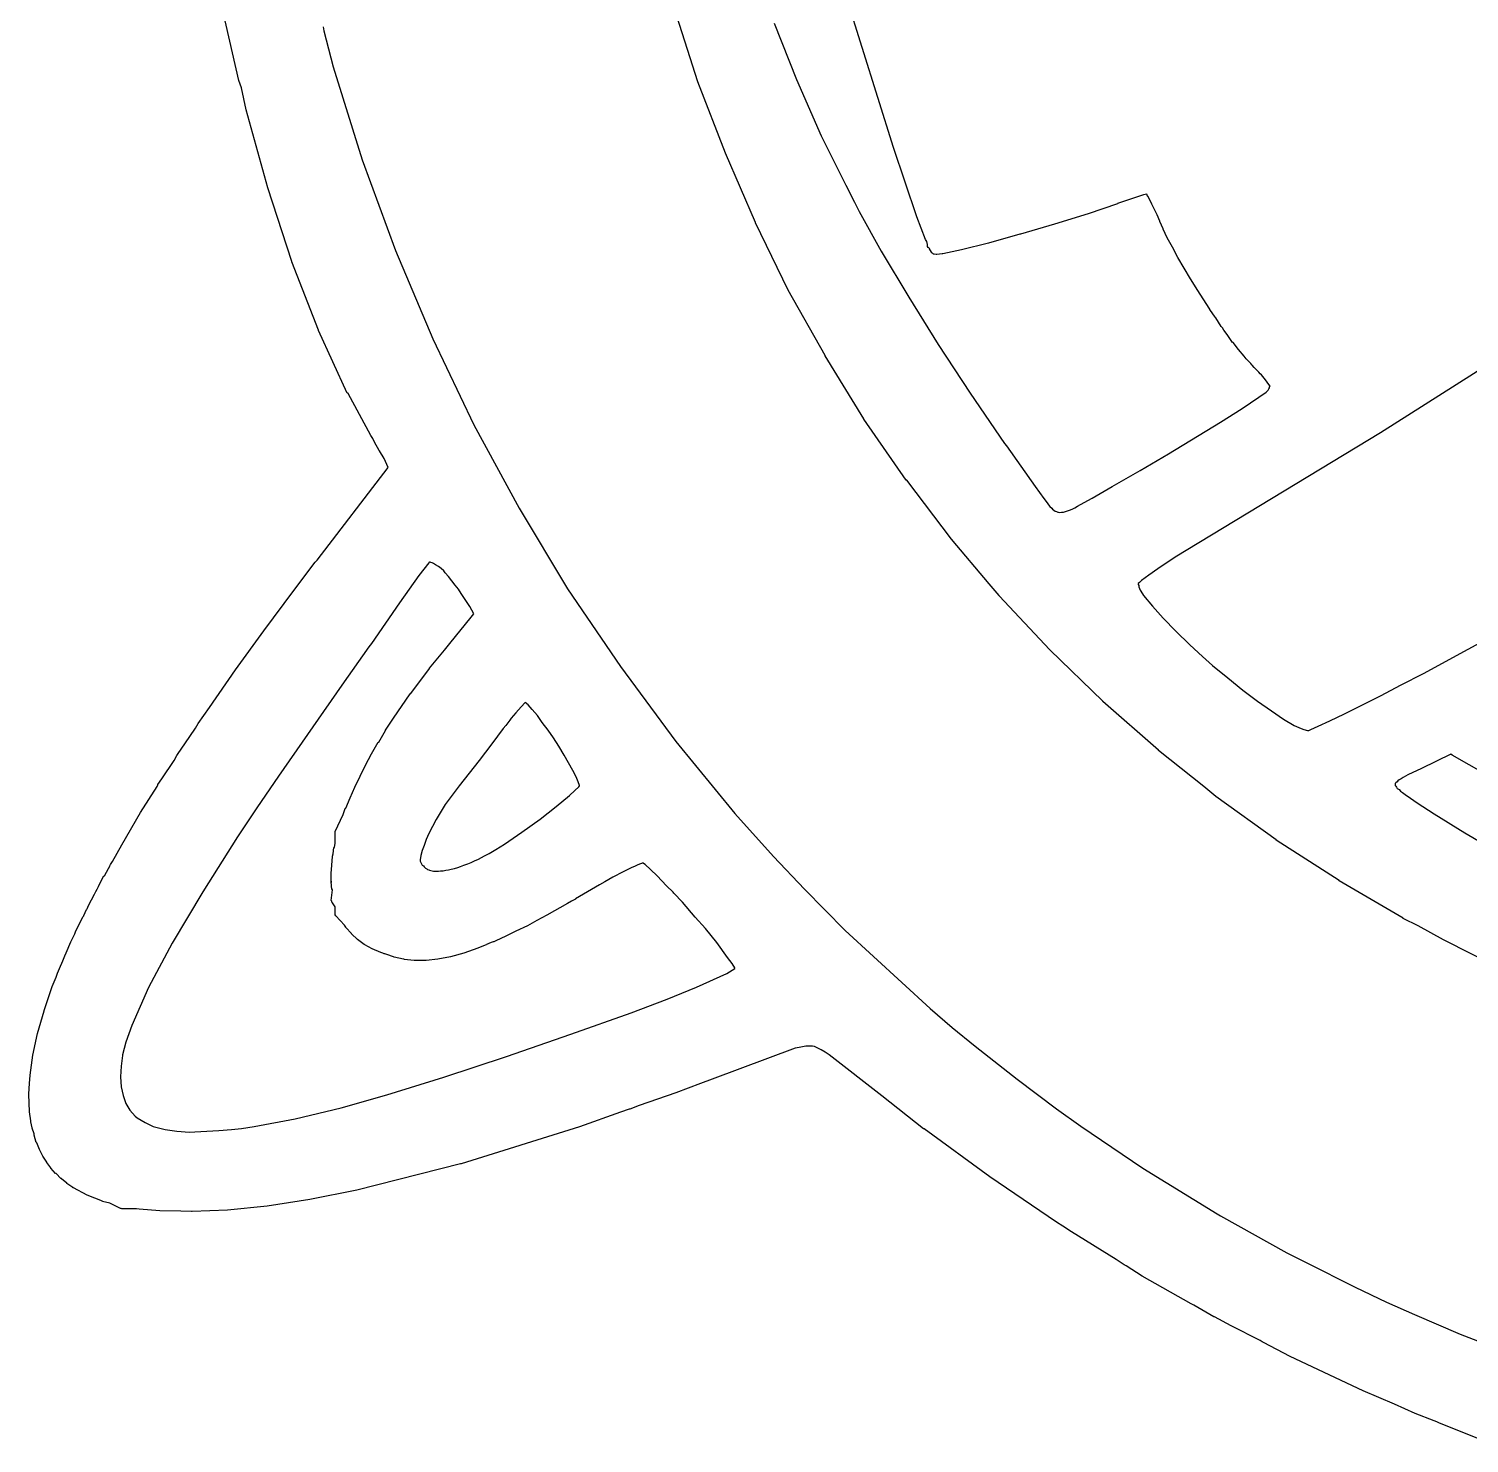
# Model space of a CAD drawing. Extents: x 85.1 to 152.3, y -110.2 to -37.
# Drawn here: x 123.989 to 126.142, y -76.401 to -74.289 of the extents above; entities that cross this region are included whole.
import ezdxf

# ---------------------------------------------------------------- set-up
doc = ezdxf.new("R2010")
doc.units = 0
doc.layers.add('BLACK', color=7, linetype='CONTINUOUS')

msp = doc.modelspace()

# ---------------------------------------------------------------- linework, layer by layer
at = {"layer": 'BLACK', "linetype": 'CONTINUOUS'}
for p, q in [((124.303, -74.3656), (124.265, -74.1999)), ((125.281, -74.4659), (125.197, -74.1974)), ((124.989, -74.3677), (124.954, -74.2587)), ((125.103, -74.2801), (125.136, -74.3643)), ((124.429, -74.2858), (124.43, -74.2914)), ((124.43, -74.2914), (124.444, -74.3455)), ((124.444, -74.3455), (124.487, -74.4845)), ((124.303, -74.3657), (124.303, -74.3656)), ((124.303, -74.3659), (124.303, -74.3657)), ((124.307, -74.3768), (124.303, -74.3659)), ((124.989, -74.3678), (124.989, -74.3677)), ((124.989, -74.3679), (124.989, -74.3678)), ((125.03, -74.4742), (124.989, -74.3679)), ((125.136, -74.3643), (125.173, -74.4486)), ((124.314, -74.4094), (124.307, -74.3768)), ((124.314, -74.4095), (124.314, -74.4094)), ((124.314, -74.4096), (124.314, -74.4095)), ((124.346, -74.5261), (124.314, -74.4096)), ((125.173, -74.4486), (125.21, -74.5223)), ((125.03, -74.4743), (125.03, -74.4742)), ((125.03, -74.4744), (125.03, -74.4743)), ((125.075, -74.578), (125.03, -74.4744)), ((125.281, -74.466), (125.281, -74.4659)), ((125.316, -74.5693), (125.281, -74.466)), ((125.281, -74.466), (125.281, -74.466)), ((124.487, -74.4845), (124.537, -74.62)), ((124.346, -74.5262), (124.346, -74.5261)), ((124.346, -74.5263), (124.346, -74.5262)), ((124.382, -74.6362), (124.346, -74.5263)), ((125.21, -74.5223), (125.223, -74.5478)), ((125.646, -74.5394), (125.637, -74.5424)), ((125.655, -74.5368), (125.646, -74.5394)), ((125.66, -74.5357), (125.655, -74.5368)), ((125.661, -74.5386), (125.66, -74.5357)), ((125.662, -74.539), (125.661, -74.5386)), ((125.667, -74.5506), (125.662, -74.539)), ((125.223, -74.5478), (125.23, -74.5613)), ((125.23, -74.5613), (125.263, -74.6209)), ((125.616, -74.5499), (125.572, -74.5648)), ((125.637, -74.5424), (125.616, -74.5498)), ((125.616, -74.5498), (125.616, -74.5498)), ((125.616, -74.5498), (125.616, -74.5499)), ((125.675, -74.5667), (125.667, -74.5506)), ((125.667, -74.5506), (125.667, -74.5506)), ((125.075, -74.5781), (125.075, -74.578)), ((125.075, -74.5782), (125.075, -74.5781)), ((125.124, -74.6789), (125.075, -74.5782)), ((125.316, -74.5694), (125.316, -74.5693)), ((125.316, -74.5695), (125.316, -74.5694)), ((125.329, -74.6031), (125.316, -74.5695)), ((125.522, -74.5804), (125.471, -74.5954)), ((125.572, -74.5648), (125.522, -74.5804)), ((125.522, -74.5804), (125.522, -74.5804)), ((125.522, -74.5804), (125.522, -74.5804)), ((125.572, -74.5648), (125.572, -74.5648)), ((125.572, -74.5648), (125.572, -74.5648)), ((125.679, -74.576), (125.675, -74.5667)), ((125.679, -74.5761), (125.679, -74.576)), ((125.679, -74.5762), (125.679, -74.5761)), ((125.684, -74.5876), (125.679, -74.5762)), ((125.329, -74.6032), (125.329, -74.6031)), ((125.329, -74.6034), (125.329, -74.6032)), ((125.331, -74.6065), (125.329, -74.6034)), ((125.47, -74.5954), (125.423, -74.6087)), ((125.471, -74.5954), (125.47, -74.5954)), ((125.47, -74.5954), (125.47, -74.5954)), ((125.684, -74.5877), (125.684, -74.5876)), ((125.69, -74.6006), (125.684, -74.5877)), ((125.684, -74.5877), (125.684, -74.5877)), ((125.69, -74.6007), (125.69, -74.6006)), ((125.698, -74.6148), (125.69, -74.6007)), ((125.69, -74.6007), (125.69, -74.6007)), ((124.537, -74.62), (124.593, -74.7519)), ((125.263, -74.6209), (125.304, -74.6897)), ((125.332, -74.611), (125.331, -74.6065)), ((125.332, -74.6125), (125.332, -74.611)), ((125.332, -74.6132), (125.332, -74.6125)), ((125.332, -74.614), (125.332, -74.6132)), ((125.333, -74.6154), (125.332, -74.614)), ((125.334, -74.616), (125.333, -74.6154)), ((125.335, -74.6168), (125.334, -74.616)), ((125.335, -74.6172), (125.335, -74.6168)), ((125.338, -74.6221), (125.335, -74.6172)), ((125.338, -74.6222), (125.338, -74.6221)), ((125.338, -74.6223), (125.338, -74.6222)), ((125.338, -74.6228), (125.338, -74.6223)), ((125.338, -74.6229), (125.338, -74.6228)), ((125.339, -74.6232), (125.338, -74.6229)), ((125.339, -74.6236), (125.339, -74.6232)), ((125.34, -74.6243), (125.339, -74.6236)), ((125.341, -74.6251), (125.34, -74.6243)), ((125.342, -74.6253), (125.341, -74.6251)), ((125.341, -74.6251), (125.341, -74.6251)), ((125.345, -74.6259), (125.342, -74.6253)), ((125.346, -74.6257), (125.345, -74.6259)), ((125.354, -74.6249), (125.346, -74.6259)), ((125.346, -74.6259), (125.346, -74.6257)), ((125.355, -74.6248), (125.354, -74.6249)), ((125.383, -74.6189), (125.355, -74.6249)), ((125.355, -74.6249), (125.355, -74.6248)), ((125.423, -74.6087), (125.383, -74.6189)), ((125.383, -74.6189), (125.383, -74.6189)), ((125.383, -74.6189), (125.383, -74.6189)), ((125.423, -74.6087), (125.423, -74.6087)), ((125.423, -74.6087), (125.423, -74.6087)), ((125.698, -74.6149), (125.698, -74.6148)), ((125.706, -74.63), (125.698, -74.6149)), ((125.698, -74.6149), (125.698, -74.6149)), ((124.382, -74.6363), (124.382, -74.6362)), ((124.382, -74.6365), (124.382, -74.6363)), ((124.422, -74.7389), (124.382, -74.6365)), ((125.706, -74.6301), (125.706, -74.63)), ((125.706, -74.63), (125.706, -74.63)), ((125.725, -74.6621), (125.706, -74.6301)), ((125.725, -74.6622), (125.725, -74.6621)), ((125.725, -74.6621), (125.725, -74.6621)), ((125.731, -74.6715), (125.725, -74.6622)), ((125.124, -74.679), (125.124, -74.6789)), ((125.124, -74.6791), (125.124, -74.679)), ((125.179, -74.7767), (125.124, -74.6791)), ((125.304, -74.6897), (125.348, -74.7603)), ((125.735, -74.6781), (125.731, -74.6715)), ((125.735, -74.6782), (125.735, -74.6781)), ((125.735, -74.6781), (125.735, -74.6781)), ((125.754, -74.7076), (125.735, -74.6782)), ((125.754, -74.7077), (125.754, -74.7076)), ((125.754, -74.7076), (125.754, -74.7076)), ((125.762, -74.7194), (125.754, -74.7077)), ((125.763, -74.7205), (125.762, -74.7194)), ((125.771, -74.7333), (125.763, -74.7205)), ((125.763, -74.7205), (125.763, -74.7205)), ((125.763, -74.7205), (125.763, -74.7205)), ((125.772, -74.7342), (125.771, -74.7333)), ((125.771, -74.7333), (125.771, -74.7333)), ((125.771, -74.7333), (125.771, -74.7333)), ((125.773, -74.7355), (125.772, -74.7342)), ((124.422, -74.739), (124.422, -74.7389)), ((124.422, -74.7391), (124.422, -74.739)), ((124.465, -74.833), (124.422, -74.7391)), ((124.593, -74.7519), (124.654, -74.8803)), ((125.775, -74.7387), (125.773, -74.7355)), ((125.773, -74.7355), (125.773, -74.7355)), ((125.773, -74.7355), (125.773, -74.7355)), ((125.78, -74.7455), (125.775, -74.7387)), ((125.788, -74.757), (125.78, -74.7455)), ((125.78, -74.7455), (125.78, -74.7455)), ((125.78, -74.7455), (125.78, -74.7455)), ((125.179, -74.7768), (125.179, -74.7767)), ((125.179, -74.7769), (125.179, -74.7768)), ((125.237, -74.8714), (125.179, -74.7769)), ((125.348, -74.7603), (125.396, -74.833)), ((125.789, -74.757), (125.788, -74.757)), ((125.789, -74.7571), (125.789, -74.757)), ((125.797, -74.7678), (125.789, -74.7571)), ((125.805, -74.7777), (125.797, -74.7678)), ((125.797, -74.7678), (125.797, -74.7678)), ((125.797, -74.7678), (125.797, -74.7678)), ((125.805, -74.7778), (125.805, -74.7777)), ((125.805, -74.7777), (125.805, -74.7777)), ((125.808, -74.7815), (125.805, -74.7778)), ((126.202, -74.7696), (126.009, -74.8921)), ((125.808, -74.7817), (125.808, -74.7815)), ((125.808, -74.7815), (125.808, -74.7815)), ((125.808, -74.7815), (125.808, -74.7815)), ((125.813, -74.7867), (125.808, -74.7817)), ((125.808, -74.7817), (125.808, -74.7817)), ((125.808, -74.7817), (125.808, -74.7817)), ((125.813, -74.7868), (125.813, -74.7867)), ((125.813, -74.7867), (125.813, -74.7867)), ((125.815, -74.7888), (125.813, -74.7868)), ((125.815, -74.7898), (125.815, -74.7888)), ((125.816, -74.7898), (125.815, -74.7898)), ((125.816, -74.7899), (125.816, -74.7898)), ((125.816, -74.7898), (125.816, -74.7898)), ((125.817, -74.7911), (125.816, -74.7899)), ((125.82, -74.7947), (125.817, -74.7911)), ((125.82, -74.7948), (125.82, -74.7947)), ((125.827, -74.8016), (125.82, -74.7948)), ((125.82, -74.7948), (125.82, -74.7948)), ((125.827, -74.8017), (125.827, -74.8016)), ((125.829, -74.8038), (125.827, -74.8017)), ((125.827, -74.8017), (125.827, -74.8017)), ((125.831, -74.8054), (125.829, -74.8038)), ((125.837, -74.8132), (125.831, -74.8054)), ((125.831, -74.8054), (125.831, -74.8054)), ((125.842, -74.8198), (125.837, -74.8132)), ((125.844, -74.8224), (125.842, -74.8198)), ((124.466, -74.8331), (124.465, -74.833)), ((124.466, -74.8333), (124.466, -74.8331)), ((124.5, -74.8961), (124.466, -74.8333)), ((125.396, -74.833), (125.447, -74.9081)), ((125.802, -74.8558), (125.827, -74.8391)), ((125.827, -74.8391), (125.838, -74.8313)), ((125.838, -74.8313), (125.839, -74.8303)), ((125.839, -74.8303), (125.841, -74.8283)), ((125.841, -74.8283), (125.842, -74.8265)), ((125.842, -74.8265), (125.843, -74.8249)), ((125.843, -74.8235), (125.844, -74.8224)), ((125.843, -74.8249), (125.843, -74.8235)), ((125.77, -74.8762), (125.802, -74.8558)), ((124.654, -74.8803), (124.722, -75.0047)), ((125.237, -74.8715), (125.237, -74.8714)), ((125.237, -74.8716), (125.237, -74.8715)), ((125.3, -74.9628), (125.237, -74.8716)), ((125.692, -74.9237), (125.77, -74.8762)), ((124.503, -74.9008), (124.5, -74.8961)), ((124.503, -74.9009), (124.503, -74.9008)), ((124.503, -74.9008), (124.503, -74.9008)), ((124.508, -74.9104), (124.503, -74.9009)), ((126.009, -74.8922), (125.702, -75.078)), ((126.009, -74.8921), (126.009, -74.8921)), ((126.009, -74.8921), (126.009, -74.8922)), ((124.512, -74.9177), (124.508, -74.9104)), ((124.512, -74.9178), (124.512, -74.9177)), ((124.512, -74.9177), (124.512, -74.9177)), ((124.513, -74.9192), (124.512, -74.9178)), ((124.52, -74.9304), (124.513, -74.9192)), ((125.447, -74.9081), (125.447, -74.9081)), ((125.447, -74.9081), (125.45, -74.9117)), ((125.45, -74.9117), (125.493, -74.9725)), ((125.65, -74.9485), (125.692, -74.9237)), ((124.42, -75.0825), (124.526, -74.9438)), ((124.526, -74.9438), (124.52, -74.9304)), ((125.608, -74.9724), (125.65, -74.9485)), ((125.301, -74.9629), (125.3, -74.9628)), ((125.301, -74.963), (125.301, -74.9629)), ((125.368, -75.0509), (125.301, -74.963)), ((125.493, -74.9725), (125.493, -74.9725)), ((125.493, -74.9725), (125.506, -74.9901)), ((125.506, -74.9901), (125.511, -74.9969)), ((125.566, -74.9963), (125.578, -74.9896)), ((125.578, -74.9896), (125.608, -74.9724)), ((125.578, -74.9896), (125.578, -74.9896)), ((124.722, -75.0047), (124.794, -75.1251)), ((125.511, -74.9969), (125.513, -74.9998)), ((125.513, -74.9998), (125.515, -75.0023)), ((125.515, -75.0023), (125.518, -75.0045)), ((125.518, -75.0045), (125.519, -75.0064)), ((125.519, -75.0064), (125.521, -75.0079)), ((125.521, -75.0079), (125.523, -75.009)), ((125.523, -75.009), (125.525, -75.0099)), ((125.525, -75.0099), (125.527, -75.0105)), ((125.527, -75.0105), (125.528, -75.0109)), ((125.528, -75.0109), (125.53, -75.0111)), ((125.53, -75.0111), (125.532, -75.0109)), ((125.532, -75.0109), (125.535, -75.0106)), ((125.535, -75.0106), (125.538, -75.0099)), ((125.538, -75.0099), (125.541, -75.0089)), ((125.541, -75.0089), (125.544, -75.0076)), ((125.544, -75.0076), (125.548, -75.006)), ((125.548, -75.006), (125.552, -75.004)), ((125.552, -75.004), (125.556, -75.0018)), ((125.556, -75.0018), (125.566, -74.9963)), ((125.368, -75.051), (125.368, -75.0509)), ((125.368, -75.0509), (125.368, -75.0509)), ((125.424, -75.1178), (125.368, -75.051)), ((125.702, -75.078), (125.7, -75.0795)), ((125.702, -75.078), (125.702, -75.078)), ((125.702, -75.078), (125.702, -75.078)), ((124.385, -75.1276), (124.417, -75.0856)), ((124.417, -75.0856), (124.42, -75.0826)), ((124.42, -75.0826), (124.42, -75.0825)), ((124.42, -75.0825), (124.42, -75.0825)), ((124.587, -75.0863), (124.572, -75.1053)), ((124.588, -75.0857), (124.587, -75.0858)), ((124.587, -75.0858), (124.587, -75.086)), ((124.587, -75.086), (124.587, -75.0863)), ((124.588, -75.0856), (124.588, -75.0857)), ((124.589, -75.0856), (124.588, -75.0856)), ((124.59, -75.0858), (124.589, -75.0856)), ((124.589, -75.0856), (124.589, -75.0856)), ((124.592, -75.0862), (124.59, -75.0858)), ((124.594, -75.0874), (124.592, -75.0862)), ((124.597, -75.0892), (124.594, -75.0874)), ((124.601, -75.0917), (124.597, -75.0892)), ((124.605, -75.0948), (124.601, -75.0917)), ((124.609, -75.0984), (124.605, -75.0948)), ((124.61, -75.0999), (124.609, -75.0984)), ((124.611, -75.1012), (124.61, -75.0999)), ((125.676, -75.0951), (125.663, -75.1048)), ((125.693, -75.0839), (125.676, -75.0951)), ((125.7, -75.0795), (125.693, -75.0839)), ((125.693, -75.0839), (125.693, -75.0839)), ((124.572, -75.1053), (124.543, -75.1461)), ((124.616, -75.1069), (124.611, -75.1012)), ((124.621, -75.1131), (124.616, -75.1069)), ((124.626, -75.1195), (124.621, -75.1131)), ((124.631, -75.1259), (124.626, -75.1195)), ((125.439, -75.1353), (125.424, -75.1178)), ((125.424, -75.1178), (125.424, -75.1178)), ((125.649, -75.1158), (125.647, -75.117)), ((125.647, -75.117), (125.647, -75.1186)), ((125.647, -75.1186), (125.648, -75.1204)), ((125.648, -75.1204), (125.648, -75.1224)), ((125.652, -75.1127), (125.649, -75.1158)), ((125.663, -75.1048), (125.652, -75.1127)), ((126.14, -75.2154), (126.332, -75.1104)), ((124.34, -75.1879), (124.385, -75.1277)), ((124.385, -75.1277), (124.385, -75.1276)), ((124.385, -75.1277), (124.385, -75.1277)), ((124.635, -75.1321), (124.631, -75.1259)), ((124.639, -75.1379), (124.635, -75.1321)), ((124.648, -75.1518), (124.639, -75.1379)), ((124.794, -75.1251), (124.873, -75.2414)), ((125.439, -75.1354), (125.439, -75.1353)), ((125.439, -75.1355), (125.439, -75.1354)), ((125.515, -75.2162), (125.439, -75.1355)), ((125.648, -75.1224), (125.649, -75.1246)), ((125.649, -75.1246), (125.65, -75.127)), ((125.65, -75.127), (125.651, -75.1288)), ((125.651, -75.1288), (125.655, -75.1354)), ((125.655, -75.1354), (125.668, -75.1511)), ((124.543, -75.1461), (124.501, -75.2067)), ((124.654, -75.1625), (124.648, -75.1518)), ((124.65, -75.1675), (124.654, -75.1625)), ((125.668, -75.1511), (125.684, -75.1689)), ((124.618, -75.2068), (124.65, -75.1675)), ((125.684, -75.1689), (125.703, -75.1883)), ((124.298, -75.2462), (124.34, -75.188)), ((124.34, -75.188), (124.34, -75.1879)), ((124.34, -75.1879), (124.34, -75.1879)), ((124.501, -75.2067), (124.497, -75.212)), ((124.61, -75.2167), (124.618, -75.2068)), ((124.618, -75.2068), (124.618, -75.2068)), ((124.618, -75.2068), (124.618, -75.2068)), ((125.703, -75.1883), (125.724, -75.2087)), ((124.497, -75.212), (124.457, -75.269)), ((124.497, -75.212), (124.497, -75.212)), ((124.497, -75.212), (124.497, -75.212)), ((124.588, -75.2438), (124.61, -75.2167)), ((125.515, -75.2163), (125.515, -75.2162)), ((125.515, -75.2162), (125.515, -75.2162)), ((125.594, -75.2932), (125.515, -75.2163)), ((125.724, -75.2087), (125.743, -75.2265)), ((125.743, -75.2265), (125.758, -75.2395)), ((126.073, -75.2515), (126.14, -75.2154)), ((124.259, -75.3025), (124.298, -75.2463)), ((124.298, -75.2463), (124.298, -75.2462)), ((124.298, -75.2462), (124.298, -75.2462)), ((124.56, -75.2817), (124.588, -75.244)), ((124.588, -75.2439), (124.588, -75.2438)), ((124.588, -75.244), (124.588, -75.2439)), ((124.873, -75.2414), (124.956, -75.3533)), ((125.758, -75.2395), (125.781, -75.2584)), ((124.457, -75.269), (124.362, -75.4051)), ((125.781, -75.2584), (125.803, -75.2764)), ((126.009, -75.2848), (126.04, -75.2687)), ((126.04, -75.2687), (126.073, -75.2515)), ((126.04, -75.2687), (126.04, -75.2687)), ((126.073, -75.2515), (126.073, -75.2515)), ((124.534, -75.3185), (124.559, -75.2819)), ((124.559, -75.2818), (124.56, -75.2817)), ((124.559, -75.2819), (124.559, -75.2818)), ((125.594, -75.2933), (125.594, -75.2932)), ((125.594, -75.2934), (125.594, -75.2933)), ((125.677, -75.3664), (125.594, -75.2934)), ((125.803, -75.2764), (125.825, -75.293)), ((125.825, -75.293), (125.846, -75.3077)), ((125.98, -75.2994), (126.009, -75.2848)), ((126.009, -75.2848), (126.009, -75.2848)), ((124.242, -75.3264), (124.259, -75.3026)), ((124.259, -75.3026), (124.259, -75.3025)), ((124.259, -75.3025), (124.259, -75.3025)), ((124.717, -75.3103), (124.71, -75.3184)), ((124.725, -75.3013), (124.717, -75.3103)), ((124.731, -75.2948), (124.725, -75.3013)), ((124.735, -75.2984), (124.731, -75.2948)), ((124.741, -75.3054), (124.735, -75.2984)), ((124.749, -75.3144), (124.741, -75.3054)), ((124.756, -75.3247), (124.749, -75.3144)), ((125.846, -75.3077), (125.864, -75.3199)), ((125.933, -75.3226), (125.955, -75.3121)), ((125.955, -75.3121), (125.98, -75.2994)), ((124.222, -75.3568), (124.238, -75.3334)), ((124.238, -75.3334), (124.24, -75.3297)), ((124.24, -75.3297), (124.242, -75.3264)), ((124.24, -75.3297), (124.24, -75.3297)), ((124.24, -75.3297), (124.24, -75.3297)), ((124.512, -75.3542), (124.522, -75.3366)), ((124.522, -75.3365), (124.534, -75.3186)), ((124.522, -75.3366), (124.522, -75.3365)), ((124.522, -75.3366), (124.522, -75.3366)), ((124.534, -75.3186), (124.534, -75.3185)), ((124.534, -75.3186), (124.534, -75.3186)), ((124.698, -75.3337), (124.681, -75.3569)), ((124.702, -75.3292), (124.698, -75.3337)), ((124.698, -75.3337), (124.698, -75.3337)), ((124.698, -75.3337), (124.698, -75.3337)), ((124.708, -75.3213), (124.702, -75.3292)), ((124.71, -75.3184), (124.708, -75.3213)), ((124.708, -75.3213), (124.708, -75.3213)), ((124.708, -75.3213), (124.708, -75.3213)), ((124.765, -75.3361), (124.756, -75.3247)), ((124.773, -75.348), (124.765, -75.3361)), ((125.864, -75.3199), (125.88, -75.3292)), ((125.88, -75.3292), (125.887, -75.3326)), ((125.887, -75.3326), (125.893, -75.335)), ((125.893, -75.335), (125.898, -75.3364)), ((125.898, -75.3364), (125.9, -75.3367)), ((125.9, -75.3367), (125.901, -75.3368)), ((125.901, -75.3368), (125.902, -75.3366)), ((125.902, -75.3366), (125.905, -75.3354)), ((125.905, -75.3354), (125.916, -75.3305)), ((125.916, -75.3305), (125.933, -75.3226)), ((124.212, -75.3714), (124.222, -75.3569)), ((124.222, -75.3569), (124.222, -75.3568)), ((124.222, -75.3568), (124.222, -75.3568)), ((124.501, -75.3715), (124.511, -75.3543)), ((124.511, -75.3543), (124.512, -75.3542)), ((124.512, -75.3542), (124.512, -75.3542)), ((124.681, -75.3569), (124.662, -75.3816)), ((124.681, -75.3569), (124.681, -75.3569)), ((124.681, -75.3569), (124.681, -75.3569)), ((124.781, -75.3603), (124.773, -75.348)), ((124.956, -75.3533), (125.044, -75.4609)), ((124.206, -75.3818), (124.21, -75.3744)), ((124.21, -75.3744), (124.212, -75.3714)), ((124.21, -75.3744), (124.21, -75.3744)), ((124.21, -75.3744), (124.21, -75.3744)), ((124.492, -75.3885), (124.501, -75.3716)), ((124.501, -75.3716), (124.501, -75.3715)), ((124.501, -75.3716), (124.501, -75.3716)), ((124.789, -75.3735), (124.781, -75.3603)), ((124.802, -75.3965), (124.789, -75.3735)), ((125.677, -75.3665), (125.677, -75.3664)), ((125.677, -75.3664), (125.677, -75.3664)), ((125.745, -75.4206), (125.677, -75.3665)), ((126.114, -75.372), (126.07, -75.3936)), ((126.116, -75.3735), (126.114, -75.372)), ((126.224, -75.4352), (126.116, -75.3735)), ((124.188, -75.4091), (124.206, -75.3818)), ((124.484, -75.4052), (124.492, -75.3886)), ((124.492, -75.3886), (124.492, -75.3885)), ((124.492, -75.3886), (124.492, -75.3886)), ((124.662, -75.3816), (124.632, -75.4196)), ((124.662, -75.3816), (124.662, -75.3816)), ((124.807, -75.406), (124.802, -75.3965)), ((126.07, -75.3936), (126.05, -75.403)), ((126.07, -75.3936), (126.07, -75.3936)), ((124.156, -75.4594), (124.181, -75.4205)), ((124.181, -75.4205), (124.182, -75.4178)), ((124.182, -75.4175), (124.188, -75.4092)), ((124.182, -75.4177), (124.182, -75.4175)), ((124.182, -75.4178), (124.182, -75.4177)), ((124.182, -75.4177), (124.182, -75.4177)), ((124.182, -75.4178), (124.182, -75.4178)), ((124.188, -75.4092), (124.188, -75.4091)), ((124.188, -75.4092), (124.188, -75.4092)), ((124.362, -75.4051), (124.33, -75.4524)), ((124.362, -75.4051), (124.362, -75.4051)), ((124.469, -75.4375), (124.476, -75.4216)), ((124.476, -75.4215), (124.484, -75.4053)), ((124.476, -75.4216), (124.476, -75.4215)), ((124.476, -75.4216), (124.476, -75.4216)), ((124.484, -75.4053), (124.484, -75.4052)), ((124.484, -75.4053), (124.484, -75.4053)), ((124.632, -75.4196), (124.611, -75.4473)), ((124.805, -75.4267), (124.811, -75.4208)), ((124.81, -75.4137), (124.807, -75.406)), ((124.812, -75.419), (124.81, -75.4137)), ((124.811, -75.4208), (124.812, -75.4194)), ((124.812, -75.4194), (124.812, -75.419)), ((125.763, -75.4355), (125.745, -75.4206)), ((126.032, -75.4149), (126.031, -75.4161)), ((126.031, -75.4161), (126.031, -75.417)), ((126.031, -75.417), (126.031, -75.4178)), ((126.031, -75.4178), (126.031, -75.4183)), ((126.031, -75.4183), (126.031, -75.4188)), ((126.031, -75.4188), (126.032, -75.42)), ((126.034, -75.4136), (126.032, -75.4149)), ((126.032, -75.42), (126.033, -75.4215)), ((126.033, -75.4215), (126.034, -75.4233)), ((126.035, -75.4121), (126.034, -75.4136)), ((126.034, -75.4233), (126.037, -75.4252)), ((126.037, -75.4105), (126.035, -75.4121)), ((126.04, -75.4088), (126.037, -75.4105)), ((126.043, -75.407), (126.04, -75.4088)), ((126.05, -75.403), (126.043, -75.4068)), ((126.043, -75.4068), (126.043, -75.407)), ((126.043, -75.407), (126.043, -75.407)), ((124.463, -75.453), (124.469, -75.4376)), ((124.469, -75.4376), (124.469, -75.4375)), ((124.469, -75.4375), (124.469, -75.4375)), ((124.777, -75.4505), (124.797, -75.4337)), ((124.797, -75.4337), (124.805, -75.4267)), ((125.763, -75.4356), (125.763, -75.4355)), ((125.763, -75.4355), (125.763, -75.4355)), ((125.853, -75.5004), (125.763, -75.4356)), ((126.037, -75.4252), (126.039, -75.4274)), ((126.039, -75.4274), (126.042, -75.4297)), ((126.042, -75.4297), (126.046, -75.4323)), ((126.046, -75.4323), (126.054, -75.438)), ((126.054, -75.438), (126.064, -75.4447)), ((126.064, -75.4447), (126.089, -75.4613)), ((124.128, -75.5077), (124.156, -75.4595)), ((124.156, -75.4595), (124.156, -75.4594)), ((124.156, -75.4595), (124.156, -75.4595)), ((124.33, -75.4524), (124.301, -75.4958)), ((124.447, -75.4875), (124.459, -75.4623)), ((124.459, -75.4623), (124.462, -75.4532)), ((124.462, -75.4532), (124.463, -75.4531)), ((124.463, -75.4531), (124.463, -75.453)), ((124.611, -75.4473), (124.598, -75.4699)), ((124.753, -75.4694), (124.777, -75.4505)), ((125.044, -75.4609), (125.102, -75.5252)), ((126.089, -75.4613), (126.135, -75.4898)), ((124.447, -75.4884), (124.447, -75.4875)), ((124.598, -75.4699), (124.587, -75.4905)), ((124.726, -75.4886), (124.753, -75.4694)), ((124.114, -75.5324), (124.128, -75.5078)), ((124.128, -75.5078), (124.128, -75.5077)), ((124.128, -75.5078), (124.128, -75.5078)), ((124.301, -75.4958), (124.249, -75.5778)), ((124.446, -75.5113), (124.447, -75.5056)), ((124.447, -75.4893), (124.447, -75.4884)), ((124.447, -75.5056), (124.447, -75.4893)), ((124.58, -75.5084), (124.577, -75.5163)), ((124.583, -75.4998), (124.58, -75.5084)), ((124.587, -75.4905), (124.583, -75.4998)), ((124.687, -75.5144), (124.7, -75.5065)), ((124.7, -75.5065), (124.726, -75.4886)), ((125.853, -75.5005), (125.853, -75.5004)), ((125.947, -75.5611), (125.853, -75.5005)), ((125.853, -75.5005), (125.853, -75.5005)), ((126.135, -75.4898), (126.182, -75.517)), ((124.442, -75.5378), (124.443, -75.525)), ((124.443, -75.5248), (124.444, -75.521)), ((124.443, -75.5249), (124.443, -75.5248)), ((124.443, -75.525), (124.443, -75.5249)), ((124.444, -75.521), (124.445, -75.5115)), ((124.444, -75.521), (124.444, -75.521)), ((124.445, -75.5115), (124.446, -75.5114)), ((124.446, -75.5114), (124.446, -75.5113)), ((124.575, -75.5236), (124.574, -75.5301)), ((124.574, -75.5301), (124.574, -75.5322)), ((124.577, -75.5163), (124.575, -75.5236)), ((124.655, -75.5315), (124.661, -75.5289)), ((124.661, -75.5289), (124.67, -75.5242)), ((124.67, -75.5242), (124.677, -75.5207)), ((124.677, -75.5207), (124.687, -75.5144)), ((125.102, -75.5252), (125.148, -75.574)), ((124.102, -75.554), (124.108, -75.5432)), ((124.108, -75.5432), (124.11, -75.5393)), ((124.11, -75.5391), (124.111, -75.5369)), ((124.11, -75.5392), (124.11, -75.5391)), ((124.11, -75.5393), (124.11, -75.5392)), ((124.111, -75.5369), (124.114, -75.5324)), ((124.441, -75.5504), (124.442, -75.5381)), ((124.441, -75.5506), (124.441, -75.5504)), ((124.441, -75.5507), (124.441, -75.5506)), ((124.441, -75.5626), (124.441, -75.5507)), ((124.442, -75.538), (124.442, -75.5378)), ((124.442, -75.5381), (124.442, -75.538)), ((124.574, -75.5322), (124.575, -75.5341)), ((124.575, -75.5341), (124.577, -75.5379)), ((124.577, -75.5379), (124.579, -75.5391)), ((124.579, -75.5391), (124.58, -75.5403)), ((124.58, -75.5403), (124.581, -75.5415)), ((124.581, -75.5415), (124.582, -75.5425)), ((124.582, -75.5425), (124.584, -75.5434)), ((124.584, -75.5434), (124.585, -75.5443)), ((124.585, -75.5443), (124.587, -75.545)), ((124.587, -75.545), (124.588, -75.5457)), ((124.588, -75.5457), (124.59, -75.5462)), ((124.59, -75.5462), (124.59, -75.5462)), ((124.59, -75.5462), (124.592, -75.5465)), ((124.592, -75.5465), (124.594, -75.5468)), ((124.594, -75.5468), (124.598, -75.547)), ((124.598, -75.547), (124.601, -75.547)), ((124.601, -75.547), (124.604, -75.5467)), ((124.604, -75.5467), (124.608, -75.5463)), ((124.608, -75.5463), (124.612, -75.5457)), ((124.612, -75.5457), (124.616, -75.5449)), ((124.616, -75.5449), (124.62, -75.5439)), ((124.62, -75.5439), (124.625, -75.5428)), ((124.625, -75.5428), (124.63, -75.5414)), ((124.63, -75.5414), (124.634, -75.5398)), ((124.634, -75.5398), (124.639, -75.538)), ((124.639, -75.538), (124.645, -75.536)), ((124.645, -75.536), (124.65, -75.5339)), ((124.65, -75.5339), (124.655, -75.5315)), ((124.877, -75.5481), (124.862, -75.5559)), ((124.889, -75.5418), (124.877, -75.5481)), ((124.895, -75.5393), (124.889, -75.5418)), ((124.899, -75.5373), (124.895, -75.5393)), ((124.903, -75.5358), (124.899, -75.5373)), ((124.906, -75.5348), (124.903, -75.5358)), ((124.91, -75.5371), (124.906, -75.5346)), ((124.906, -75.5346), (124.906, -75.5348)), ((124.918, -75.5444), (124.91, -75.5371)), ((124.928, -75.5541), (124.918, -75.5444)), ((124.089, -75.5773), (124.091, -75.574)), ((124.091, -75.574), (124.093, -75.57)), ((124.093, -75.5699), (124.094, -75.5675)), ((124.093, -75.57), (124.093, -75.5699)), ((124.093, -75.57), (124.093, -75.57)), ((124.094, -75.5675), (124.101, -75.5541)), ((124.101, -75.5541), (124.102, -75.5541)), ((124.102, -75.5541), (124.102, -75.554)), ((124.442, -75.5627), (124.441, -75.5626)), ((124.441, -75.5629), (124.442, -75.5627)), ((124.442, -75.5742), (124.441, -75.5629)), ((124.443, -75.5744), (124.442, -75.5742)), ((124.842, -75.5674), (124.806, -75.5885)), ((124.85, -75.5627), (124.842, -75.5674)), ((124.842, -75.5674), (124.842, -75.5674)), ((124.842, -75.5674), (124.842, -75.5674)), ((124.862, -75.5559), (124.85, -75.5627)), ((124.862, -75.5559), (124.862, -75.5559)), ((124.942, -75.5688), (124.928, -75.5541)), ((124.952, -75.5782), (124.942, -75.5688)), ((125.148, -75.574), (125.209, -75.6355)), ((125.947, -75.5612), (125.947, -75.5611)), ((125.947, -75.5611), (125.947, -75.5611)), ((126.043, -75.6174), (125.947, -75.5612)), ((124.078, -75.5983), (124.087, -75.5813)), ((124.087, -75.5813), (124.089, -75.5774)), ((124.089, -75.5774), (124.089, -75.5773)), ((124.089, -75.5773), (124.089, -75.5773)), ((124.249, -75.5778), (124.203, -75.6543)), ((124.441, -75.5906), (124.443, -75.575)), ((124.442, -75.5919), (124.441, -75.5906)), ((124.442, -75.5932), (124.442, -75.5919)), ((124.443, -75.5944), (124.442, -75.5932)), ((124.443, -75.5745), (124.443, -75.5744)), ((124.443, -75.575), (124.443, -75.5745)), ((124.447, -75.6005), (124.443, -75.5944)), ((124.794, -75.5951), (124.763, -75.6125)), ((124.8, -75.592), (124.794, -75.5951)), ((124.794, -75.5951), (124.794, -75.5951)), ((124.794, -75.5951), (124.794, -75.5951)), ((124.806, -75.5886), (124.8, -75.592)), ((124.806, -75.5885), (124.806, -75.5885)), ((124.806, -75.5885), (124.806, -75.5886)), ((124.953, -75.5798), (124.952, -75.5782)), ((124.966, -75.5935), (124.953, -75.5798)), ((124.985, -75.6158), (124.966, -75.5935)), ((124.059, -75.6371), (124.07, -75.6149)), ((124.07, -75.6149), (124.071, -75.6138)), ((124.071, -75.613), (124.075, -75.6042)), ((124.071, -75.6137), (124.071, -75.613)), ((124.071, -75.6138), (124.071, -75.6137)), ((124.071, -75.6137), (124.071, -75.6137)), ((124.071, -75.6138), (124.071, -75.6138)), ((124.075, -75.6041), (124.076, -75.6034)), ((124.075, -75.6042), (124.075, -75.6041)), ((124.075, -75.6042), (124.075, -75.6042)), ((124.076, -75.6034), (124.078, -75.5984)), ((124.078, -75.5984), (124.078, -75.5983)), ((124.078, -75.5984), (124.078, -75.5984)), ((124.447, -75.6107), (124.447, -75.6005)), ((124.447, -75.6121), (124.447, -75.6107)), ((124.448, -75.6136), (124.447, -75.6121)), ((124.461, -75.6278), (124.448, -75.6136)), ((124.763, -75.6126), (124.748, -75.6207)), ((124.763, -75.6125), (124.763, -75.6125)), ((124.763, -75.6125), (124.763, -75.6126)), ((125, -75.6327), (124.985, -75.6158)), ((124.058, -75.6406), (124.059, -75.6377)), ((124.059, -75.6372), (124.059, -75.6371)), ((124.059, -75.6371), (124.059, -75.6371)), ((124.059, -75.6377), (124.059, -75.6372)), ((124.059, -75.6372), (124.059, -75.6372)), ((124.463, -75.6306), (124.461, -75.6278)), ((124.463, -75.6307), (124.463, -75.6306)), ((124.463, -75.631), (124.463, -75.6307)), ((124.471, -75.6403), (124.463, -75.631)), ((124.717, -75.6368), (124.702, -75.6442)), ((124.734, -75.6285), (124.717, -75.6368)), ((124.717, -75.6368), (124.717, -75.6368)), ((124.717, -75.6368), (124.717, -75.6368)), ((124.748, -75.6207), (124.734, -75.6284)), ((124.734, -75.6284), (124.734, -75.6284)), ((124.734, -75.6284), (124.734, -75.6285)), ((125.017, -75.6536), (125, -75.6327)), ((125.209, -75.6355), (125.336, -75.7521)), ((126.043, -75.6175), (126.043, -75.6174)), ((126.043, -75.6174), (126.043, -75.6174)), ((126.065, -75.6286), (126.043, -75.6175)), ((126.103, -75.6497), (126.065, -75.6286)), ((124.045, -75.6688), (124.052, -75.6526)), ((124.052, -75.6526), (124.058, -75.6407)), ((124.058, -75.6407), (124.058, -75.6406)), ((124.058, -75.6407), (124.058, -75.6407)), ((124.203, -75.6543), (124.168, -75.7208)), ((124.471, -75.6404), (124.471, -75.6403)), ((124.471, -75.6407), (124.471, -75.6404)), ((124.48, -75.6489), (124.471, -75.6407)), ((124.48, -75.649), (124.48, -75.6489)), ((124.48, -75.6493), (124.48, -75.649)), ((124.49, -75.6565), (124.48, -75.6493)), ((124.49, -75.6566), (124.49, -75.6565)), ((124.491, -75.6568), (124.49, -75.6566)), ((124.502, -75.663), (124.491, -75.6568)), ((124.671, -75.6575), (124.66, -75.6619)), ((124.673, -75.6568), (124.671, -75.6575)), ((124.68, -75.6537), (124.673, -75.6567)), ((124.673, -75.6567), (124.673, -75.6567)), ((124.673, -75.6567), (124.673, -75.6568)), ((124.683, -75.6526), (124.68, -75.6537)), ((124.684, -75.6523), (124.683, -75.6526)), ((124.683, -75.6526), (124.683, -75.6526)), ((124.683, -75.6526), (124.683, -75.6526)), ((124.683, -75.6526), (124.683, -75.6526)), ((124.687, -75.6509), (124.684, -75.6523)), ((124.702, -75.6443), (124.687, -75.6509)), ((124.687, -75.6509), (124.687, -75.6509)), ((124.687, -75.6509), (124.687, -75.6509)), ((124.702, -75.6442), (124.702, -75.6442)), ((124.702, -75.6442), (124.702, -75.6443)), ((125.033, -75.6759), (125.017, -75.6536)), ((126.103, -75.6498), (126.103, -75.6497)), ((126.103, -75.6497), (126.103, -75.6497)), ((126.194, -75.6954), (126.103, -75.6498)), ((124.035, -75.6924), (124.04, -75.681)), ((124.04, -75.6808), (124.043, -75.6735)), ((124.04, -75.6809), (124.04, -75.6808)), ((124.04, -75.681), (124.04, -75.6809)), ((124.043, -75.6735), (124.045, -75.6689)), ((124.045, -75.6689), (124.045, -75.6688)), ((124.045, -75.6689), (124.045, -75.6689)), ((124.502, -75.6632), (124.502, -75.663)), ((124.502, -75.663), (124.502, -75.663)), ((124.515, -75.6683), (124.502, -75.6632)), ((124.515, -75.6685), (124.515, -75.6683)), ((124.515, -75.6683), (124.515, -75.6683)), ((124.518, -75.6693), (124.515, -75.6685)), ((124.52, -75.6704), (124.518, -75.6693)), ((124.521, -75.6704), (124.52, -75.6704)), ((124.521, -75.6705), (124.521, -75.6704)), ((124.524, -75.6714), (124.521, -75.6705)), ((124.534, -75.675), (124.524, -75.6714)), ((124.535, -75.6752), (124.534, -75.675)), ((124.534, -75.675), (124.534, -75.675)), ((124.549, -75.6786), (124.535, -75.6752)), ((124.55, -75.6786), (124.549, -75.6786)), ((124.55, -75.6787), (124.55, -75.6786)), ((124.565, -75.6804), (124.55, -75.6787)), ((124.566, -75.6803), (124.565, -75.6804)), ((124.566, -75.6804), (124.566, -75.6803)), ((124.582, -75.6804), (124.566, -75.6804)), ((124.583, -75.6804), (124.582, -75.6803)), ((124.582, -75.6803), (124.582, -75.6804)), ((124.6, -75.6786), (124.583, -75.6804)), ((124.619, -75.675), (124.6, -75.6786)), ((124.6, -75.6786), (124.6, -75.6785)), ((124.6, -75.6785), (124.6, -75.6786)), ((124.639, -75.6694), (124.619, -75.6749)), ((124.619, -75.6749), (124.619, -75.6749)), ((124.619, -75.6749), (124.619, -75.675)), ((124.66, -75.662), (124.639, -75.6694)), ((124.639, -75.6694), (124.639, -75.6694)), ((124.639, -75.6694), (124.639, -75.6694)), ((124.66, -75.6619), (124.66, -75.6619)), ((124.66, -75.6619), (124.66, -75.662)), ((125.04, -75.6847), (125.033, -75.6759)), ((124.03, -75.7052), (124.032, -75.6994)), ((124.032, -75.6993), (124.035, -75.6924)), ((124.032, -75.6994), (124.032, -75.6993)), ((124.032, -75.6993), (124.032, -75.6993)), ((124.987, -75.7203), (125.032, -75.7)), ((125.032, -75.7), (125.044, -75.6924)), ((125.044, -75.6916), (125.04, -75.6847)), ((125.044, -75.6924), (125.044, -75.6916)), ((124.012, -75.7553), (124.024, -75.7192)), ((124.024, -75.7191), (124.03, -75.7052)), ((124.024, -75.7192), (124.024, -75.7191)), ((124.024, -75.7192), (124.024, -75.7192)), ((124.168, -75.7208), (124.143, -75.7777)), ((124.943, -75.7383), (124.987, -75.7203)), ((124.889, -75.7584), (124.943, -75.7383)), ((124.002, -75.7895), (124.012, -75.7555)), ((124.012, -75.7554), (124.012, -75.7553)), ((124.012, -75.7555), (124.012, -75.7554)), ((124.799, -75.7907), (124.889, -75.7584)), ((125.336, -75.7521), (125.369, -75.7806)), ((124.002, -75.7896), (124.002, -75.7895)), ((124.143, -75.7777), (124.134, -75.8026)), ((125.369, -75.7806), (125.403, -75.8084)), ((123.995, -75.8216), (124.002, -75.7897)), ((124.002, -75.7897), (124.002, -75.7896)), ((124.134, -75.8026), (124.129, -75.8212)), ((124.703, -75.8237), (124.799, -75.7907)), ((125.14, -75.8102), (125.134, -75.8116)), ((125.145, -75.8092), (125.14, -75.8102)), ((125.15, -75.8086), (125.145, -75.8092)), ((125.155, -75.8084), (125.15, -75.8086)), ((125.16, -75.8086), (125.155, -75.8084)), ((125.163, -75.809), (125.16, -75.8086)), ((125.167, -75.8109), (125.163, -75.809)), ((125.173, -75.8139), (125.167, -75.8109)), ((125.403, -75.8084), (125.466, -75.8577)), ((123.991, -75.8518), (123.995, -75.8219)), ((123.995, -75.8218), (123.995, -75.8216)), ((123.995, -75.8219), (123.995, -75.8218)), ((124.129, -75.8222), (124.127, -75.8381)), ((124.129, -75.8212), (124.129, -75.8222)), ((124.609, -75.8548), (124.703, -75.8237)), ((125.134, -75.8116), (125.01, -75.8579)), ((125.179, -75.8176), (125.173, -75.8139)), ((125.185, -75.8215), (125.179, -75.8176)), ((125.264, -75.8827), (125.185, -75.8215)), ((123.99, -75.8635), (123.991, -75.8521)), ((123.991, -75.852), (123.991, -75.8518)), ((123.991, -75.8521), (123.991, -75.852)), ((124.127, -75.8381), (124.126, -75.8544)), ((123.989, -75.8799), (123.99, -75.8635)), ((123.99, -75.8635), (123.99, -75.8635)), ((124.126, -75.8544), (124.127, -75.8691)), ((124.127, -75.8691), (124.13, -75.8822)), ((124.524, -75.8813), (124.609, -75.8548)), ((124.993, -75.8642), (124.956, -75.8781)), ((125.01, -75.8579), (124.993, -75.8642)), ((125.01, -75.8579), (125.01, -75.8579)), ((125.01, -75.8579), (125.01, -75.8579)), ((125.466, -75.8577), (125.525, -75.9022)), ((123.989, -75.8801), (123.989, -75.8799)), ((123.989, -75.8804), (123.989, -75.8801)), ((123.99, -75.9061), (123.989, -75.8804)), ((124.13, -75.8822), (124.134, -75.8939)), ((124.134, -75.8939), (124.14, -75.9042)), ((124.456, -75.9005), (124.524, -75.8813)), ((124.956, -75.8781), (124.901, -75.8972)), ((124.956, -75.8781), (124.956, -75.8781)), ((124.956, -75.8781), (124.956, -75.8781)), ((125.326, -75.9317), (125.264, -75.8827)), ((123.99, -75.9063), (123.99, -75.9061)), ((123.99, -75.9066), (123.99, -75.9063)), ((123.992, -75.9199), (123.99, -75.9066)), ((124.14, -75.9042), (124.148, -75.9131)), ((124.148, -75.9131), (124.151, -75.9153)), ((124.151, -75.9153), (124.163, -75.9226)), ((124.326, -75.9286), (124.387, -75.917)), ((124.387, -75.917), (124.456, -75.9005)), ((124.873, -75.9071), (124.812, -75.9288)), ((124.886, -75.9026), (124.873, -75.9071)), ((124.887, -75.9025), (124.886, -75.9025)), ((124.886, -75.9025), (124.886, -75.9026)), ((124.901, -75.8972), (124.887, -75.9025)), ((125.525, -75.9022), (125.561, -75.9277)), ((123.992, -75.9207), (123.992, -75.9199)), ((123.992, -75.9208), (123.992, -75.9207)), ((123.992, -75.9211), (123.992, -75.9208)), ((123.992, -75.9212), (123.992, -75.9211)), ((123.992, -75.9215), (123.992, -75.9212)), ((123.994, -75.9302), (123.992, -75.9215)), ((123.994, -75.9304), (123.994, -75.9302)), ((123.994, -75.9307), (123.994, -75.9304)), ((123.997, -75.9395), (123.994, -75.9307)), ((123.997, -75.9401), (123.997, -75.9395)), ((123.997, -75.9402), (123.997, -75.9401)), ((123.997, -75.9404), (123.997, -75.9402)), ((124.163, -75.9226), (124.175, -75.9283)), ((124.175, -75.9283), (124.177, -75.929)), ((124.177, -75.929), (124.193, -75.9329)), ((124.193, -75.9329), (124.21, -75.9354)), ((124.21, -75.9354), (124.229, -75.9367)), ((124.229, -75.9367), (124.237, -75.9366)), ((124.237, -75.9366), (124.273, -75.9346)), ((124.273, -75.9346), (124.292, -75.9331)), ((124.292, -75.9331), (124.307, -75.9315)), ((124.307, -75.9315), (124.326, -75.9286)), ((124.812, -75.9289), (124.635, -75.9841)), ((124.812, -75.9288), (124.812, -75.9288)), ((124.812, -75.9288), (124.812, -75.9289)), ((125.327, -75.9318), (125.326, -75.9317)), ((125.326, -75.9317), (125.326, -75.9317)), ((125.425, -76.0036), (125.327, -75.9318)), ((125.561, -75.9277), (125.654, -75.9905)), ((123.997, -75.9406), (123.997, -75.9404)), ((123.997, -75.9413), (123.997, -75.9406)), ((124, -75.9523), (123.997, -75.9413)), ((124.001, -75.9525), (124, -75.9523)), ((124.001, -75.9527), (124.001, -75.9525)), ((124.005, -75.9627), (124.001, -75.9527)), ((124.005, -75.9628), (124.005, -75.9627)), ((124.005, -75.963), (124.005, -75.9628)), ((124.01, -75.9725), (124.005, -75.963)), ((124.01, -75.9726), (124.01, -75.9725)), ((124.01, -75.9728), (124.01, -75.9726)), ((124.016, -75.9817), (124.01, -75.9728)), ((124.016, -75.9818), (124.016, -75.9817)), ((124.016, -75.982), (124.016, -75.9818)), ((124.022, -75.9904), (124.016, -75.982)), ((124.022, -75.9905), (124.022, -75.9904)), ((124.022, -75.9907), (124.022, -75.9905)), ((124.029, -75.9986), (124.022, -75.9907)), ((124.03, -75.9986), (124.029, -75.9986)), ((124.03, -75.9988), (124.03, -75.9986)), ((124.037, -76.0062), (124.03, -75.9988)), ((124.634, -75.9841), (124.479, -76.0236)), ((124.635, -75.9841), (124.634, -75.9841)), ((124.634, -75.9841), (124.634, -75.9841)), ((125.425, -76.0037), (125.425, -76.0036)), ((125.425, -76.0036), (125.425, -76.0036)), ((125.525, -76.0714), (125.425, -76.0037)), ((125.654, -75.9905), (125.654, -75.9909)), ((125.654, -75.9909), (125.765, -76.059)), ((124.038, -76.0062), (124.037, -76.0062)), ((124.038, -76.0064), (124.038, -76.0062)), ((124.046, -76.0132), (124.038, -76.0064)), ((124.046, -76.0133), (124.046, -76.0132)), ((124.046, -76.0134), (124.046, -76.0133)), ((124.055, -76.0197), (124.046, -76.0134)), ((124.055, -76.0198), (124.055, -76.0197)), ((124.056, -76.02), (124.055, -76.0198)), ((124.076, -76.031), (124.056, -76.02)), ((124.479, -76.0237), (124.409, -76.0375)), ((124.479, -76.0236), (124.479, -76.0236)), ((124.479, -76.0236), (124.479, -76.0237)), ((124.076, -76.0312), (124.076, -76.031)), ((124.076, -76.031), (124.076, -76.031)), ((124.099, -76.0401), (124.076, -76.0312)), ((124.099, -76.0403), (124.099, -76.0401)), ((124.099, -76.0401), (124.099, -76.0401)), ((124.11, -76.043), (124.099, -76.0403)), ((124.126, -76.0509), (124.11, -76.043)), ((124.345, -76.0475), (124.286, -76.0534)), ((124.409, -76.0375), (124.345, -76.0474)), ((124.345, -76.0474), (124.345, -76.0474)), ((124.345, -76.0474), (124.345, -76.0475)), ((124.409, -76.0375), (124.409, -76.0375)), ((124.409, -76.0375), (124.409, -76.0375)), ((124.127, -76.051), (124.126, -76.0509)), ((124.128, -76.0513), (124.127, -76.051)), ((124.15, -76.0512), (124.128, -76.0513)), ((124.154, -76.0518), (124.15, -76.0512)), ((124.185, -76.0544), (124.154, -76.0518)), ((124.154, -76.0518), (124.154, -76.0518)), ((124.154, -76.0518), (124.154, -76.0518)), ((124.185, -76.0544), (124.185, -76.0543)), ((124.185, -76.0543), (124.185, -76.0544)), ((124.216, -76.0547), (124.185, -76.0544)), ((124.232, -76.0554), (124.216, -76.0547)), ((124.233, -76.0554), (124.232, -76.0553)), ((124.232, -76.0553), (124.232, -76.0554)), ((124.286, -76.0534), (124.233, -76.0554)), ((124.286, -76.0534), (124.286, -76.0534)), ((124.286, -76.0534), (124.286, -76.0534)), ((125.765, -76.059), (125.77, -76.0619)), ((125.77, -76.0619), (125.869, -76.1169)), ((125.525, -76.0715), (125.525, -76.0714)), ((125.534, -76.0772), (125.525, -76.0715)), ((125.525, -76.0715), (125.525, -76.0715)), ((125.547, -76.086), (125.534, -76.0772)), ((125.614, -76.1273), (125.547, -76.086)), ((125.547, -76.086), (125.547, -76.086)), ((125.547, -76.086), (125.547, -76.086)), ((125.626, -76.1352), (125.614, -76.1273)), ((125.869, -76.1169), (125.898, -76.1318)), ((125.898, -76.1318), (125.971, -76.1684)), ((125.629, -76.1368), (125.626, -76.1352)), ((125.626, -76.1352), (125.626, -76.1352)), ((125.626, -76.1352), (125.626, -76.1352)), ((125.653, -76.1518), (125.629, -76.1368)), ((125.726, -76.1931), (125.653, -76.1518)), ((125.653, -76.1518), (125.653, -76.1518)), ((125.653, -76.1518), (125.653, -76.1518)), ((125.971, -76.1684), (126.018, -76.1908)), ((125.729, -76.1948), (125.726, -76.1931)), ((125.73, -76.1954), (125.729, -76.1948)), ((125.729, -76.1948), (125.729, -76.1948)), ((125.729, -76.1948), (125.729, -76.1948)), ((125.76, -76.2128), (125.73, -76.1954)), ((126.018, -76.1908), (126.06, -76.2094)), ((125.761, -76.2128), (125.76, -76.2128)), ((125.761, -76.2129), (125.761, -76.2128)), ((125.786, -76.226), (125.761, -76.2129)), ((126.06, -76.2094), (126.128, -76.2385)), ((125.829, -76.2483), (125.786, -76.226)), ((126.128, -76.2385), (126.212, -76.2711)), ((125.832, -76.2502), (125.829, -76.2483)), ((125.832, -76.2503), (125.832, -76.2502)), ((125.834, -76.2511), (125.832, -76.2503)), ((125.832, -76.2503), (125.832, -76.2503)), ((125.874, -76.2718), (125.834, -76.2511)), ((125.874, -76.2719), (125.874, -76.2718)), ((125.874, -76.2718), (125.874, -76.2718)), ((125.983, -76.3232), (125.874, -76.2719)), ((126.03, -76.3434), (125.983, -76.3232)), ((125.983, -76.3232), (125.983, -76.3232)), ((125.983, -76.3232), (125.983, -76.3232)), ((126.061, -76.357), (126.03, -76.3434)), ((126.089, -76.3683), (126.061, -76.357)), ((126.061, -76.357), (126.061, -76.357)), ((126.061, -76.357), (126.061, -76.357)), ((126.093, -76.3698), (126.089, -76.3683)), ((126.096, -76.3712), (126.093, -76.3698)), ((126.093, -76.3698), (126.093, -76.3698)), ((126.093, -76.3698), (126.093, -76.3698)), ((126.172, -76.4015), (126.096, -76.3712))]:
    msp.add_line(p, q, dxfattribs=at)

doc.saveas('drawing.dxf')
